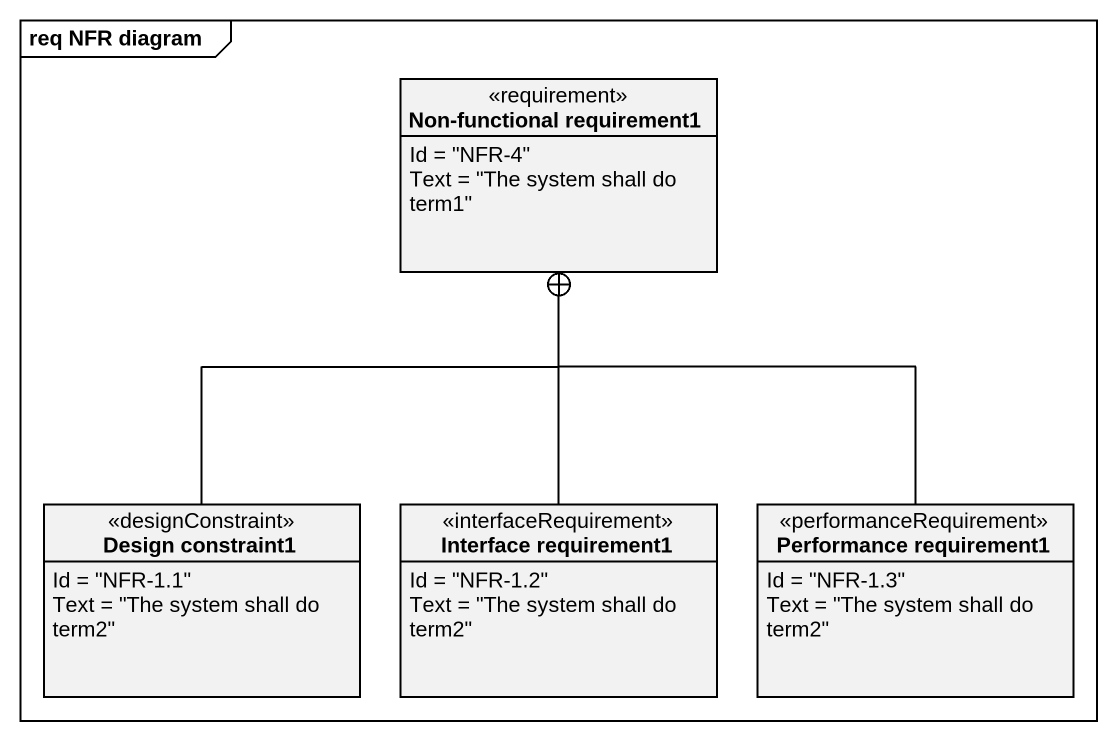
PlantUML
@startuml
mainframe req NFR diagram
hide circle
hide empty members
class "Non-functional requirement1" as Non_functional_requirement1 <<requirement>> {
  Id = "NFR-4"
  Text = "The system shall do term1"
}
class "Design constraint1" as Design_constraint1 <<designConstraint>> {
  Id = "NFR-1.1"
  Text = "The system shall do term2"
}
class "Interface requirement1" as Interface_requirement1 <<interfaceRequirement>> {
  Id = "NFR-1.2"
  Text = "The system shall do term2"
}
class "Performance requirement1" as Performance_requirement1 <<performanceRequirement>> {
  Id = "NFR-1.3"
  Text = "The system shall do term2"
}
Design_constraint1 -up-+ Non_functional_requirement1
Interface_requirement1 -up-+ Non_functional_requirement1
Performance_requirement1 -up-+ Non_functional_requirement1
@enduml
